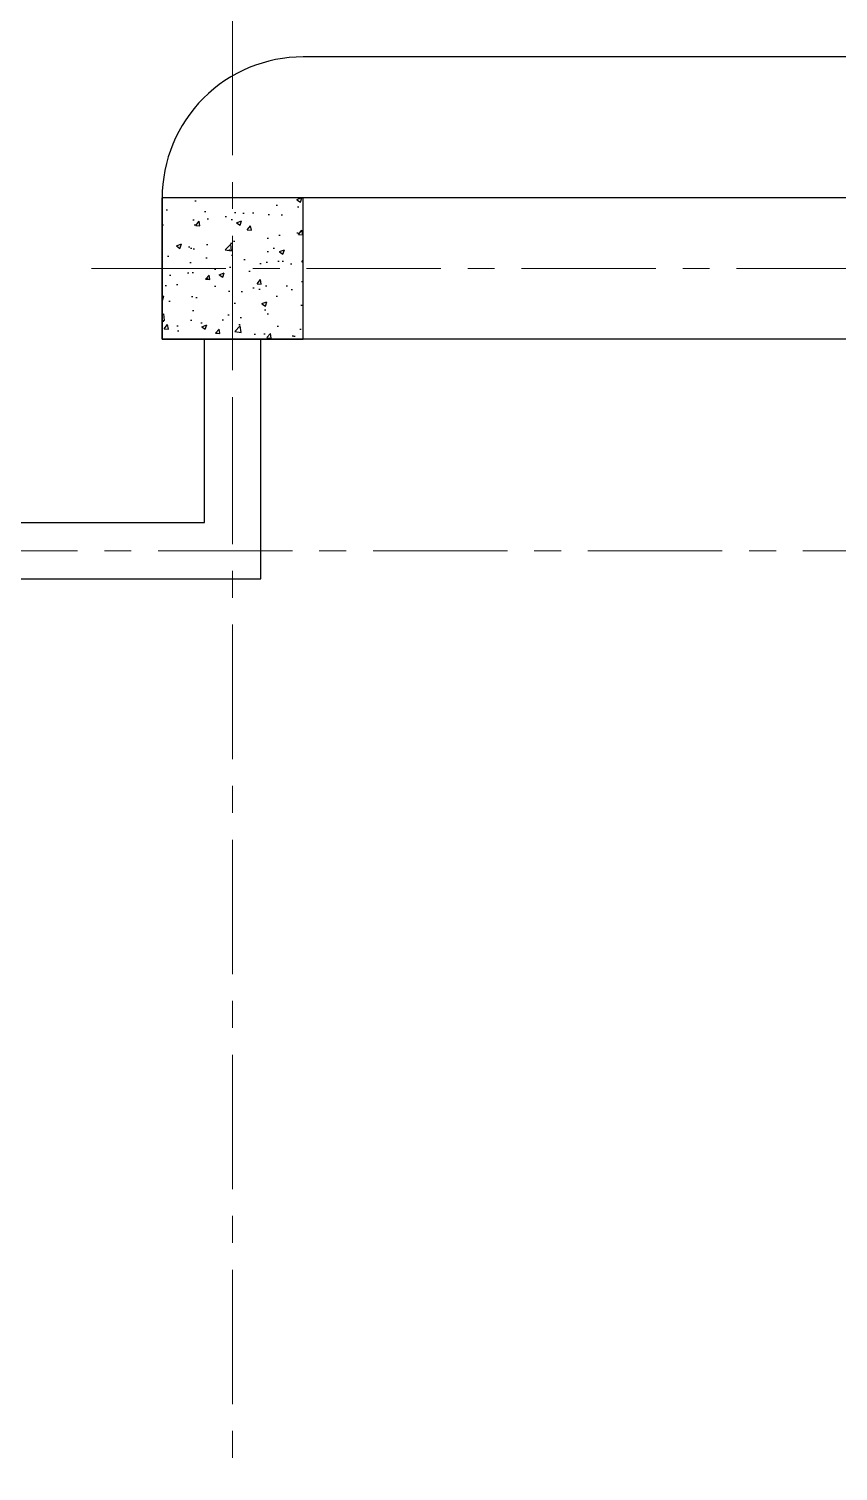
# Model space of a CAD drawing. Header units: millimetres. Extents: x 3220 to 226993, y 817 to 176024.
# Drawn here: x 40077 to 42947, y 145530 to 150641 of the extents above; entities that cross this region are included whole.
import ezdxf

# ---------------------------------------------------------------- set-up
doc = ezdxf.new("R2010")
doc.units = ezdxf.units.MM
doc.linetypes.add('AXES', pattern=[50.8, 31.75, -6.35, 6.35, -6.35])
doc.layers.add('Axe', color=1, linetype='AXES', lineweight=9)

# ---------------------------------------------------------------- blocks, each defined once
blk = doc.blocks.new("SYST7ME D'AXE")
at = {"layer": 'Axe', "ltscale": 15}
for p, q in [((0, 18500), (0, -6500)), ((-500, -6000), (15500, -6000))]:
    blk.add_line(p, q, dxfattribs=at)
blk = doc.blocks.new('Level 0m')
h = blk.add_hatch()
h.set_pattern_fill('AR-CONC', color=256)
h.set_pattern_definition([(50, (-178579.41, -113209.63), (182.18467, -15.93909), [19.05, -209.55]), (355, (-178579.4, -113209.63), (-35.24342, 191.05685), [15.24, -167.64058]), (100.45144, (-178564.23, -113210.96), (146.94125, 175.11775), [16.19001, -178.09024]), (46.1842, (-178579.4, -113158.83), (271.07904, -42.04233), [28.575, -314.325]), (96.63556, (-178556.82, -113162.33), (237.40413, 247.42612), [24.28502, -267.1356]), (351.18415, (-178579.4, -113158.83), (237.40413, 247.42612), [22.85997, -251.45973]), (21, (-178554.01, -113171.53), (151.61439, -102.2652), [19.05, -209.55]), (326, (-178554, -113171.53), (61.80203, 184.18797), [15.24, -167.64]), (71.45144, (-178541.37, -113180.05), (213.41642, 81.92277), [16.19001, -178.08994]), (37.5, (-178579.41, -113209.63), (3.088603, 84.555039), [0, -165.608, 0, -170.18, 0, -168.275]), (7.5, (-178579.41, -113209.63), (66.819663, 100.180575), [0, -97.028, 0, -161.798, 0, -64.135]), (327.5, (-178636.05, -113209.63), (135.590595, -5.728744), [0, -63.5, 0, -198.12, 0, -262.89]), (317.5, (-178661.45, -113209.63), (148.12918, 25.42649), [0, -82.55, 0, -131.572, 0, -186.69])])
h.paths.add_polyline_path([(0, -23750), (-250, -23750), (-250, -24000), (0, -24000)])
h.paths.add_polyline_path([(250, -23750), (0, -23750), (0, -24000), (250, -24000)])
h.paths.add_polyline_path([(250, -24000), (0, -24000), (0, -24250), (250, -24250)])
h.paths.add_polyline_path([(0, -24000), (-250, -24000), (-250, -24250), (0, -24250)])
for p, q in [((-250, -23750), (-250, -23750)), ((14750, -23750), (250, -23750)), ((-100, -24900), (-100, -24250)), ((14750, -24250), (250, -24250))]:
    blk.add_line(p, q)
at = {"color": 34}
blk.add_lwpolyline([(15242.5, -23750), (15242.5, -23750, 0.414214), (14742.5, -23250), (250, -23250, 0.414214), (-250, -23750), (-250, -23750)], format="xyb", dxfattribs=at)
blk.add_lwpolyline([(-250, -24250), (250, -24250), (250, -23750), (-250, -23750)], close=True)
for points in [[(250, -24250), (-250, -24250), (-250, -23750)], [(-11910, -30505), (-11910, -25100), (100, -25100), (100, -24250)], [(-12110, -24900), (-100, -24900)]]:
    blk.add_lwpolyline(points)
at = {"layer": 'Axe', "ltscale": 15}
for p, q in [((0, -24500), (0, -30500)), ((18500, -25000), (-12500, -25000))]:
    blk.add_line(p, q, dxfattribs=at)
blk.add_blockref("SYST7ME D'AXE", (0, -18000))

msp = doc.modelspace()

# ---------------------------------------------------------------- block references
at = {"color": 2}
msp.add_blockref('Level 0m', (40800, 173791.8), dxfattribs=at)

doc.saveas('drawing.dxf')
